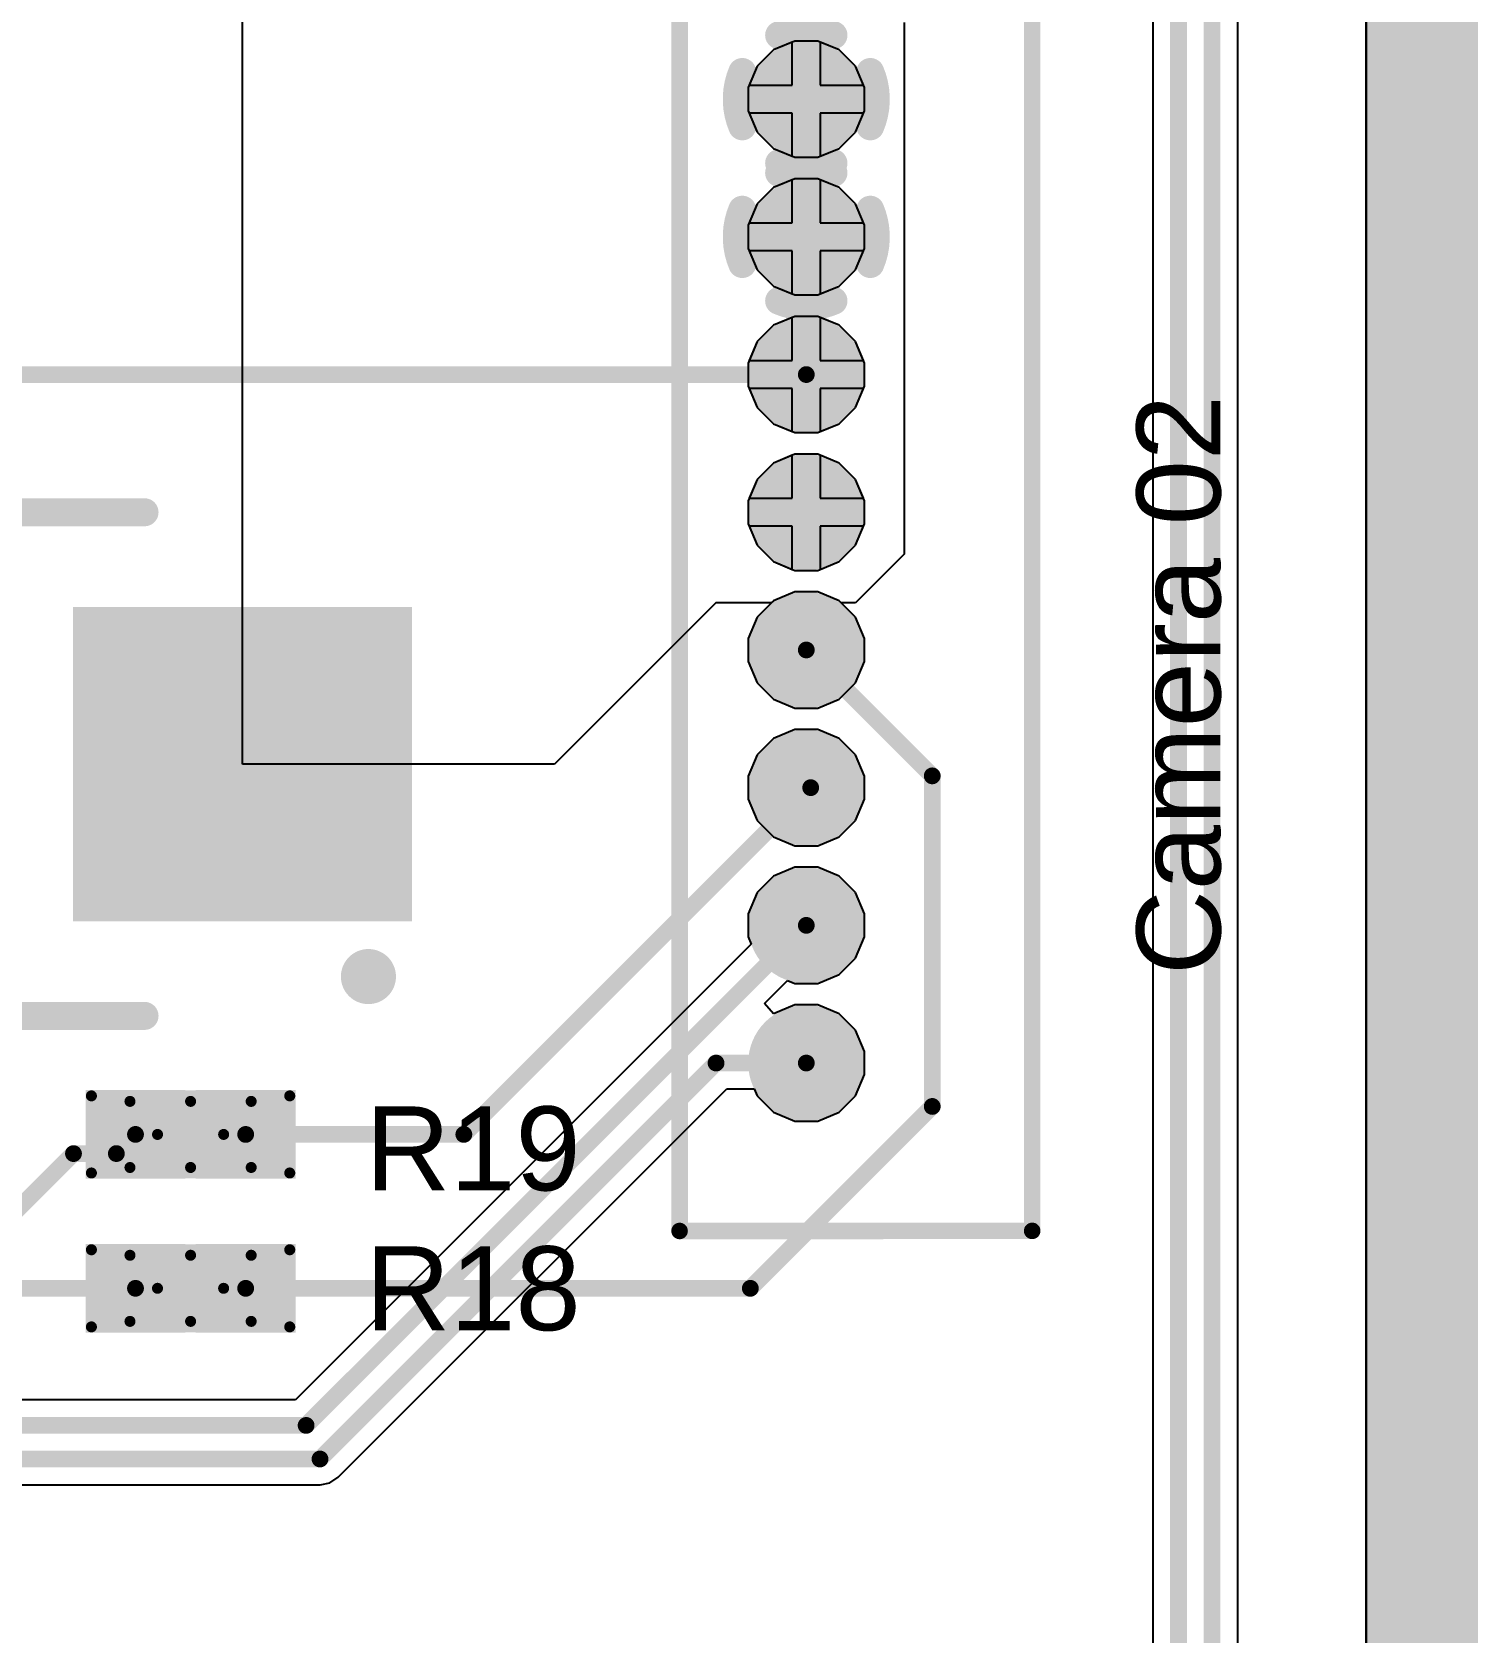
# Model space of a CAD drawing. Header units: millimetres. Extents: x -0.02 to 3.95, y -0.02 to 3.95.
# Drawn here: x 3.438 to 3.955, y 1.897 to 2.469 of the extents above; entities that cross this region are included whole.
import ezdxf

# ---------------------------------------------------------------- set-up
doc = ezdxf.new("R2010")
doc.units = ezdxf.units.MM
doc.header["$MEASUREMENT"] = 0
for name, color, linetype in [('BottomLayer', 5, 'Continuous'), ('BottomSolder', 6, 'Continuous'), ('InternalPlane1', 76, 'Continuous'), ('InternalPlane2', 16, 'Continuous'), ('Mechanical13', 56, 'Continuous'), ('Mechanical15', 56, 'Continuous'), ('MultiLayer', 9, 'Continuous'), ('PadHoleLayer', 156, 'Continuous'), ('TopLayer', 1, 'Continuous'), ('TopOverlay', 2, 'Continuous'), ('TopPaste', 8, 'Continuous'), ('TopSolder', 216, 'Continuous')]:
    doc.layers.add(name, color=color, linetype=linetype)
doc.styles.add('Arial', font='', dxfattribs={"height": 0.2})
doc.styles.get('Arial').set_extended_font_data('Arial')

# ---------------------------------------------------------------- blocks, each defined once
blk = doc.blocks.new('0530470810_33')
at = {"layer": 'BottomLayer'}
h = blk.add_hatch(color=5, dxfattribs=at)
edge = h.paths.add_edge_path()
edge.add_arc((0, 0), 0.0147638, 0, 360)
h = blk.add_hatch(color=5, dxfattribs=at)
edge = h.paths.add_edge_path()
edge.add_arc((0.0492126, 0), 0.0147638, 0, 360)
h = blk.add_hatch(color=5, dxfattribs=at)
edge = h.paths.add_edge_path()
edge.add_arc((0.0984252, 0), 0.0147638, 0, 360)
h = blk.add_hatch(color=5, dxfattribs=at)
edge = h.paths.add_edge_path()
edge.add_arc((0.1476378, 0), 0.0147638, 0, 360)
h = blk.add_hatch(color=5, dxfattribs=at)
edge = h.paths.add_edge_path()
edge.add_arc((0.1968504, 0), 0.0147638, 0, 360)
h = blk.add_hatch(color=5, dxfattribs=at)
edge = h.paths.add_edge_path()
edge.add_arc((0.246063, 0), 0.0147638, 0, 360)
h = blk.add_hatch(color=5, dxfattribs=at)
edge = h.paths.add_edge_path()
edge.add_arc((0.2952756, 0), 0.0147638, 0, 360)
h = blk.add_hatch(color=5, dxfattribs=at)
edge = h.paths.add_edge_path()
edge.add_arc((0.3444882, 0), 0.0147638, 0, 360)
at = {"layer": 'BottomSolder'}
h = blk.add_hatch(color=6, dxfattribs=at)
edge = h.paths.add_edge_path()
edge.add_arc((0, 0), 0.0207638, 0, 360)
h = blk.add_hatch(color=6, dxfattribs=at)
edge = h.paths.add_edge_path()
edge.add_arc((0.0492126, 0), 0.0207638, 0, 360)
h = blk.add_hatch(color=6, dxfattribs=at)
edge = h.paths.add_edge_path()
edge.add_arc((0.0984252, 0), 0.0207638, 0, 360)
h = blk.add_hatch(color=6, dxfattribs=at)
edge = h.paths.add_edge_path()
edge.add_arc((0.1476378, 0), 0.0207638, 0, 360)
h = blk.add_hatch(color=6, dxfattribs=at)
edge = h.paths.add_edge_path()
edge.add_arc((0.1968504, 0), 0.0207638, 0, 360)
h = blk.add_hatch(color=6, dxfattribs=at)
edge = h.paths.add_edge_path()
edge.add_arc((0.246063, 0), 0.0207638, 0, 360)
h = blk.add_hatch(color=6, dxfattribs=at)
edge = h.paths.add_edge_path()
edge.add_arc((0.2952756, 0), 0.0207638, 0, 360)
h = blk.add_hatch(color=6, dxfattribs=at)
edge = h.paths.add_edge_path()
edge.add_arc((0.3444882, 0), 0.0207638, 0, 360)
at = {"layer": 'InternalPlane1'}
h = blk.add_hatch(color=76, dxfattribs=at)
edge = h.paths.add_edge_path()
edge.add_arc((0, 0), 0.0158425, 0, 360)
h = blk.add_hatch(color=76, dxfattribs=at)
edge = h.paths.add_edge_path()
edge.add_arc((0.0492126, 0), 0.0158425, 0, 360)
h = blk.add_hatch(color=76, dxfattribs=at)
edge = h.paths.add_edge_path()
edge.add_arc((0.0984252, 0), 0.0158425, 0, 360)
h = blk.add_hatch(color=76, dxfattribs=at)
edge = h.paths.add_edge_path()
edge.add_arc((0.1476378, 0), 0.0158425, 0, 360)
h = blk.add_hatch(color=76, dxfattribs=at)
edge = h.paths.add_edge_path()
edge.add_arc((0.1968504, 0), 0.0158425, 0, 360)
h = blk.add_hatch(color=76, dxfattribs=at)
edge = h.paths.add_edge_path()
edge.add_arc((0.246063, 0), 0.0158425, 0, 360)
at = {"layer": 'InternalPlane2'}
h = blk.add_hatch(color=16, dxfattribs=at)
edge = h.paths.add_edge_path()
edge.add_arc((0, 0), 0.0158425, 0, 360)
h = blk.add_hatch(color=16, dxfattribs=at)
edge = h.paths.add_edge_path()
edge.add_arc((0.0492126, 0), 0.0158425, 0, 360)
h = blk.add_hatch(color=16, dxfattribs=at)
edge = h.paths.add_edge_path()
edge.add_arc((0.0984252, 0), 0.0158425, 0, 360)
h = blk.add_hatch(color=16, dxfattribs=at)
edge = h.paths.add_edge_path()
edge.add_arc((0.1476378, 0), 0.0158425, 0, 360)
h = blk.add_hatch(color=16, dxfattribs=at)
edge = h.paths.add_edge_path()
edge.add_arc((0.1968504, 0), 0.0158425, 0, 360)
h = blk.add_hatch(color=16, dxfattribs=at)
edge = h.paths.add_edge_path()
edge.add_arc((0.246063, 0), 0.0158425, 0, 360)
h = blk.add_hatch(color=16, dxfattribs=at)
edge = h.paths.add_edge_path()
edge.add_arc((0.2952756, 0), 0.0158425, 0, 360)
h = blk.add_hatch(color=16, dxfattribs=at)
edge = h.paths.add_edge_path()
edge.add_arc((0.3444882, 0), 0.0158425, 0, 360)
at = {"layer": 'MultiLayer'}
h = blk.add_hatch(color=9, dxfattribs=at)
edge = h.paths.add_edge_path()
edge.add_arc((0, 0), 0.0147638, 0, 360)
h = blk.add_hatch(color=9, dxfattribs=at)
edge = h.paths.add_edge_path()
edge.add_arc((0.0492126, 0), 0.0147638, 0, 360)
h = blk.add_hatch(color=9, dxfattribs=at)
edge = h.paths.add_edge_path()
edge.add_arc((0.0984252, 0), 0.0147638, 0, 360)
h = blk.add_hatch(color=9, dxfattribs=at)
edge = h.paths.add_edge_path()
edge.add_arc((0.1476378, 0), 0.0147638, 0, 360)
h = blk.add_hatch(color=9, dxfattribs=at)
edge = h.paths.add_edge_path()
edge.add_arc((0.1968504, 0), 0.0147638, 0, 360)
h = blk.add_hatch(color=9, dxfattribs=at)
edge = h.paths.add_edge_path()
edge.add_arc((0.246063, 0), 0.0147638, 0, 360)
h = blk.add_hatch(color=9, dxfattribs=at)
edge = h.paths.add_edge_path()
edge.add_arc((0.2952756, 0), 0.0147638, 0, 360)
h = blk.add_hatch(color=9, dxfattribs=at)
edge = h.paths.add_edge_path()
edge.add_arc((0.3444882, 0), 0.0147638, 0, 360)
at = {"layer": 'PadHoleLayer'}
h = blk.add_hatch(color=156, dxfattribs=at)
edge = h.paths.add_edge_path()
edge.add_arc((0, 0), 0.0098425, 0, 360)
h = blk.add_hatch(color=156, dxfattribs=at)
edge = h.paths.add_edge_path()
edge.add_arc((0.0492126, 0), 0.0098425, 0, 360)
h = blk.add_hatch(color=156, dxfattribs=at)
edge = h.paths.add_edge_path()
edge.add_arc((0.0984252, 0), 0.0098425, 0, 360)
h = blk.add_hatch(color=156, dxfattribs=at)
edge = h.paths.add_edge_path()
edge.add_arc((0.1476378, 0), 0.0098425, 0, 360)
h = blk.add_hatch(color=156, dxfattribs=at)
edge = h.paths.add_edge_path()
edge.add_arc((0.1968504, 0), 0.0098425, 0, 360)
h = blk.add_hatch(color=156, dxfattribs=at)
edge = h.paths.add_edge_path()
edge.add_arc((0.246063, 0), 0.0098425, 0, 360)
h = blk.add_hatch(color=156, dxfattribs=at)
edge = h.paths.add_edge_path()
edge.add_arc((0.2952756, 0), 0.0098425, 0, 360)
h = blk.add_hatch(color=156, dxfattribs=at)
edge = h.paths.add_edge_path()
edge.add_arc((0.3444882, 0), 0.0098425, 0, 360)
at = {"layer": 'TopLayer'}
h = blk.add_hatch(color=1, dxfattribs=at)
edge = h.paths.add_edge_path()
edge.add_arc((0, 0), 0.0147638, 0, 360)
h = blk.add_hatch(color=1, dxfattribs=at)
edge = h.paths.add_edge_path()
edge.add_arc((0.0492126, 0), 0.0147638, 0, 360)
h = blk.add_hatch(color=1, dxfattribs=at)
edge = h.paths.add_edge_path()
edge.add_arc((0.0984252, 0), 0.0147638, 0, 360)
h = blk.add_hatch(color=1, dxfattribs=at)
edge = h.paths.add_edge_path()
edge.add_arc((0.1476378, 0), 0.0147638, 0, 360)
h = blk.add_hatch(color=1, dxfattribs=at)
edge = h.paths.add_edge_path()
edge.add_arc((0.1968504, 0), 0.0147638, 0, 360)
h = blk.add_hatch(color=1, dxfattribs=at)
edge = h.paths.add_edge_path()
edge.add_arc((0.246063, 0), 0.0147638, 0, 360)
h = blk.add_hatch(color=1, dxfattribs=at)
edge = h.paths.add_edge_path()
edge.add_arc((0.2952756, 0), 0.0147638, 0, 360)
h = blk.add_hatch(color=1, dxfattribs=at)
edge = h.paths.add_edge_path()
edge.add_arc((0.3444882, 0), 0.0147638, 0, 360)
at = {"layer": 'TopSolder'}
h = blk.add_hatch(color=216, dxfattribs=at)
edge = h.paths.add_edge_path()
edge.add_arc((0, 0), 0.0207638, 0, 360)
h = blk.add_hatch(color=216, dxfattribs=at)
edge = h.paths.add_edge_path()
edge.add_arc((0.0492126, 0), 0.0207638, 0, 360)
h = blk.add_hatch(color=216, dxfattribs=at)
edge = h.paths.add_edge_path()
edge.add_arc((0.0984252, 0), 0.0207638, 0, 360)
h = blk.add_hatch(color=216, dxfattribs=at)
edge = h.paths.add_edge_path()
edge.add_arc((0.1476378, 0), 0.0207638, 0, 360)
h = blk.add_hatch(color=216, dxfattribs=at)
edge = h.paths.add_edge_path()
edge.add_arc((0.1968504, 0), 0.0207638, 0, 360)
h = blk.add_hatch(color=216, dxfattribs=at)
edge = h.paths.add_edge_path()
edge.add_arc((0.246063, 0), 0.0207638, 0, 360)
h = blk.add_hatch(color=216, dxfattribs=at)
edge = h.paths.add_edge_path()
edge.add_arc((0.2952756, 0), 0.0207638, 0, 360)
h = blk.add_hatch(color=216, dxfattribs=at)
edge = h.paths.add_edge_path()
edge.add_arc((0.3444882, 0), 0.0207638, 0, 360)
at = {"layer": 'InternalPlane1', "const_width": 0.01}
for points in [[(0.2855689, 0.0228676, -0.2034522994236994), (0.3049823, 0.0228676)], [(0.3347815, 0.0228676, -0.2034522994236994), (0.3541949, 0.0228676)], [(0.272408, -0.0097067, -0.2034522994236993), (0.272408, 0.0097067)], [(0.3181432, 0.0097067, -0.2034522994236993), (0.3181432, -0.0097067)], [(0.3216206, -0.0097067, -0.2034522994236993), (0.3216206, 0.0097067)], [(0.3673558, 0.0097067, -0.2034522994236993), (0.3673558, -0.0097067)], [(0.3049823, -0.0228676, -0.2034522994236993), (0.2855689, -0.0228676)], [(0.3541949, -0.0228676, -0.2034522994236993), (0.3347815, -0.0228676)]]:
    blk.add_lwpolyline(points, format="xyb", dxfattribs=at)
at = {"layer": 'InternalPlane1', "const_width": 0.005}
for points in [[(0.2830689, 0.0228676, 1), (0.2880689, 0.0228676, 1)], [(0.3024823, 0.0228676, 1), (0.3074823, 0.0228676, 1)], [(0.3322815, 0.0228676, 1), (0.3372815, 0.0228676, 1)], [(0.3516949, 0.0228676, 1), (0.3566949, 0.0228676, 1)], [(0.269908, 0.0097067, 1), (0.274908, 0.0097067, 1)], [(0.3156432, 0.0097067, 1), (0.3206432, 0.0097067, 1)], [(0.3191206, 0.0097067, 1), (0.3241206, 0.0097067, 1)], [(0.3648558, 0.0097067, 1), (0.3698558, 0.0097067, 1)], [(0.269908, -0.0097067, 1), (0.274908, -0.0097067, 1)], [(0.3156432, -0.0097067, 1), (0.3206432, -0.0097067, 1)], [(0.3191206, -0.0097067, 1), (0.3241206, -0.0097067, 1)], [(0.3648558, -0.0097067, 1), (0.3698558, -0.0097067, 1)], [(0.2830689, -0.0228676, 1), (0.2880689, -0.0228676, 1)], [(0.3024823, -0.0228676, 1), (0.3074823, -0.0228676, 1)], [(0.3322815, -0.0228676, 1), (0.3372815, -0.0228676, 1)], [(0.3516949, -0.0228676, 1), (0.3566949, -0.0228676, 1)]]:
    blk.add_lwpolyline(points, format="xyb", close=True, dxfattribs=at)
at = {"layer": 'TopOverlay', "const_width": 0.0059055}
for points in [[(-0.0600142, 0.0452733), (-0.0599746, -0.0807104)], [(-0.0600142, 0.0452733), (0.403503, 0.0452733)], [(0.403503, 0.0452733), (0.4035426, -0.0807104)], [(-0.0599746, -0.0807104), (0.4035426, -0.0807104)]]:
    blk.add_lwpolyline(points, dxfattribs=at)
at = {"layer": 'TopOverlay', "const_width": 0.0029527}
for points in [[(-0.0614906, 0.0452733, 1), (-0.0585378, 0.0452733, 1)], [(-0.0614906, 0.0452733, 1), (-0.0585378, 0.0452733, 1)], [(0.4020266, 0.0452733, 1), (0.4049794, 0.0452733, 1)], [(0.4020266, 0.0452733, 1), (0.4049794, 0.0452733, 1)], [(-0.061451, -0.0807104, 1), (-0.0584982, -0.0807104, 1)], [(-0.061451, -0.0807104, 1), (-0.0584982, -0.0807104, 1)], [(0.4020662, -0.0807104, 1), (0.405019, -0.0807104, 1)], [(0.4020662, -0.0807104, 1), (0.405019, -0.0807104, 1)]]:
    blk.add_lwpolyline(points, format="xyb", close=True, dxfattribs=at)
blk = doc.blocks.new('2917__7343_M_______34')
at = {"layer": 'TopLayer'}
for points in [[(-0.05452755, 0.05019685), (0.05452755, 0.05019685), (0.05452755, -0.05019685), (-0.05452755, -0.05019685)], [(0.19901575, 0.05019685), (0.30807085, 0.05019685), (0.30807085, -0.05019685), (0.19901575, -0.05019685)]]:
    blk.add_hatch(color=1, dxfattribs=at).paths.add_polyline_path(points)
at = {"layer": 'TopPaste'}
for points in [[(-0.05452755, 0.05019685), (0.05452755, 0.05019685), (0.05452755, -0.05019685), (-0.05452755, -0.05019685)], [(0.19901575, 0.05019685), (0.30807085, 0.05019685), (0.30807085, -0.05019685), (0.19901575, -0.05019685)]]:
    blk.add_hatch(color=8, dxfattribs=at).paths.add_polyline_path(points)
at = {"layer": 'TopSolder'}
for points in [[(-0.06052755, 0.05619685), (0.06052755, 0.05619685), (0.06052755, -0.05619685), (-0.06052755, -0.05619685)], [(0.19301575, 0.05619685), (0.31407085, 0.05619685), (0.31407085, -0.05619685), (0.19301575, -0.05619685)]]:
    blk.add_hatch(color=216, dxfattribs=at).paths.add_polyline_path(points)
at = {"layer": 'TopOverlay', "const_width": 0.01}
for points in [[(0.215, 0.09), (0.035, 0.09)], [(0.215, -0.09), (0.035, -0.09)]]:
    blk.add_lwpolyline(points, dxfattribs=at)
at = {"layer": 'TopOverlay'}
for points, const_width in [([(0.0325, 0.09, 1), (0.0375, 0.09, 1)], 0.005), ([(0.2125, 0.09, 1), (0.2175, 0.09, 1)], 0.005), ([(-0.0400787, 0.0759449, 1), (-0.0499213, 0.0759449, 1)], 0.0098425), ([(-0.0523819, 0.0759449, 1), (-0.0474607, 0.0759449, 1)], 0.0049212), ([(-0.0425393, 0.0759449, 1), (-0.0376181, 0.0759449, 1)], 0.0049212), ([(0.0325, -0.09, 1), (0.0375, -0.09, 1)], 0.005), ([(0.2125, -0.09, 1), (0.2175, -0.09, 1)], 0.005)]:
    blk.add_lwpolyline(points, format="xyb", close=True, dxfattribs=dict(at, const_width=const_width))
blk = doc.blocks.new('0402_38')
at = {"layer": 'TopLayer'}
for points in [[(-0.031496, -0.0098424), (-0.031496, 0.0098426), (-0.007874, 0.0098426), (-0.007874, -0.0098424)], [(0.0078741, -0.0098424), (0.0078741, 0.0098426), (0.0314961, 0.0098426), (0.0314961, -0.0098424)]]:
    blk.add_hatch(color=1, dxfattribs=at).paths.add_polyline_path(points)
at = {"layer": 'TopPaste'}
for points in [[(-0.031496, -0.0098424), (-0.031496, 0.0098426), (-0.007874, 0.0098426), (-0.007874, -0.0098424)], [(0.0078741, -0.0098424), (0.0078741, 0.0098426), (0.0314961, 0.0098426), (0.0314961, -0.0098424)]]:
    blk.add_hatch(color=8, dxfattribs=at).paths.add_polyline_path(points)
at = {"layer": 'TopSolder'}
for points in [[(-0.037496, -0.0158424), (-0.037496, 0.0158426), (-0.001874, 0.0158426), (-0.001874, -0.0158424)], [(0.0018741, -0.0158424), (0.0018741, 0.0158426), (0.0374961, 0.0158426), (0.0374961, -0.0158424)]]:
    blk.add_hatch(color=216, dxfattribs=at).paths.add_polyline_path(points)
at = {"layer": 'Mechanical13', "const_width": 0.003937}
for points in [[(-0.0216535, 0.0118111), (0.0216536, 0.0118111)], [(-0.0216535, -0.0118109), (-0.0216535, 0.0118111)], [(0.0216536, -0.0118109), (0.0216536, 0.0118111)], [(-0.0216535, -0.0118109), (0.0216536, -0.0118109)]]:
    blk.add_lwpolyline(points, dxfattribs=at)
at = {"layer": 'Mechanical13', "const_width": 0.0019685}
for points in [[(-0.0226377, 0.0118111, 1), (-0.0206693, 0.0118111, 1)], [(-0.0226377, 0.0118111, 1), (-0.0206693, 0.0118111, 1)], [(0.0206694, 0.0118111, 1), (0.0226378, 0.0118111, 1)], [(0.0206694, 0.0118111, 1), (0.0226378, 0.0118111, 1)], [(-0.0226377, -0.0118109, 1), (-0.0206693, -0.0118109, 1)], [(-0.0226377, -0.0118109, 1), (-0.0206693, -0.0118109, 1)], [(0.0206694, -0.0118109, 1), (0.0226378, -0.0118109, 1)], [(0.0206694, -0.0118109, 1), (0.0226378, -0.0118109, 1)]]:
    blk.add_lwpolyline(points, format="xyb", close=True, dxfattribs=at)
at = {"layer": 'Mechanical15', "const_width": 0.003937}
for points in [[(-0.035433, 0.0137796), (0.0354331, 0.0137796)], [(-0.035433, -0.0137794), (-0.035433, 0.0137796)], [(0, -0.0118109), (0, 0.0118111)], [(0.0354331, -0.0137794), (0.0354331, 0.0137796)], [(-0.011811, 1e-07), (0.0118111, 1e-07)], [(-0.035433, -0.0137794), (0.0354331, -0.0137794)]]:
    blk.add_lwpolyline(points, dxfattribs=at)
at = {"layer": 'Mechanical15', "const_width": 0.0019685}
for points in [[(-0.0364172, 0.0137796, 1), (-0.0344488, 0.0137796, 1)], [(-0.0364172, 0.0137796, 1), (-0.0344488, 0.0137796, 1)], [(-0.0009842, 0.0118111, 1), (0.0009842, 0.0118111, 1)], [(0.0344489, 0.0137796, 1), (0.0364173, 0.0137796, 1)], [(0.0344489, 0.0137796, 1), (0.0364173, 0.0137796, 1)], [(-0.0127952, 1e-07, 1), (-0.0108268, 1e-07, 1)], [(0.0108269, 1e-07, 1), (0.0127953, 1e-07, 1)], [(-0.0009842, -0.0118109, 1), (0.0009842, -0.0118109, 1)], [(-0.0364172, -0.0137794, 1), (-0.0344488, -0.0137794, 1)], [(-0.0364172, -0.0137794, 1), (-0.0344488, -0.0137794, 1)], [(0.0344489, -0.0137794, 1), (0.0364173, -0.0137794, 1)], [(0.0344489, -0.0137794, 1), (0.0364173, -0.0137794, 1)]]:
    blk.add_lwpolyline(points, format="xyb", close=True, dxfattribs=at)
blk = doc.blocks.new('0402_39')
at = {"layer": 'TopLayer'}
for points in [[(-0.031496, -0.0098424), (-0.031496, 0.0098426), (-0.007874, 0.0098426), (-0.007874, -0.0098424)], [(0.0078741, -0.0098424), (0.0078741, 0.0098426), (0.0314961, 0.0098426), (0.0314961, -0.0098424)]]:
    blk.add_hatch(color=1, dxfattribs=at).paths.add_polyline_path(points)
at = {"layer": 'TopPaste'}
for points in [[(-0.031496, -0.0098424), (-0.031496, 0.0098426), (-0.007874, 0.0098426), (-0.007874, -0.0098424)], [(0.0078741, -0.0098424), (0.0078741, 0.0098426), (0.0314961, 0.0098426), (0.0314961, -0.0098424)]]:
    blk.add_hatch(color=8, dxfattribs=at).paths.add_polyline_path(points)
at = {"layer": 'TopSolder'}
for points in [[(-0.037496, -0.0158424), (-0.037496, 0.0158426), (-0.001874, 0.0158426), (-0.001874, -0.0158424)], [(0.0018741, -0.0158424), (0.0018741, 0.0158426), (0.0374961, 0.0158426), (0.0374961, -0.0158424)]]:
    blk.add_hatch(color=216, dxfattribs=at).paths.add_polyline_path(points)
at = {"layer": 'Mechanical13', "const_width": 0.003937}
for points in [[(-0.0216535, 0.0118111), (0.0216536, 0.0118111)], [(-0.0216535, -0.0118109), (-0.0216535, 0.0118111)], [(0.0216536, -0.0118109), (0.0216536, 0.0118111)], [(-0.0216535, -0.0118109), (0.0216536, -0.0118109)]]:
    blk.add_lwpolyline(points, dxfattribs=at)
at = {"layer": 'Mechanical13', "const_width": 0.0019685}
for points in [[(-0.0226377, 0.0118111, 1), (-0.0206693, 0.0118111, 1)], [(-0.0226377, 0.0118111, 1), (-0.0206693, 0.0118111, 1)], [(0.0206694, 0.0118111, 1), (0.0226378, 0.0118111, 1)], [(0.0206694, 0.0118111, 1), (0.0226378, 0.0118111, 1)], [(-0.0226377, -0.0118109, 1), (-0.0206693, -0.0118109, 1)], [(-0.0226377, -0.0118109, 1), (-0.0206693, -0.0118109, 1)], [(0.0206694, -0.0118109, 1), (0.0226378, -0.0118109, 1)], [(0.0206694, -0.0118109, 1), (0.0226378, -0.0118109, 1)]]:
    blk.add_lwpolyline(points, format="xyb", close=True, dxfattribs=at)
at = {"layer": 'Mechanical15', "const_width": 0.003937}
for points in [[(-0.035433, 0.0137796), (0.0354331, 0.0137796)], [(-0.035433, -0.0137794), (-0.035433, 0.0137796)], [(0, -0.0118109), (0, 0.0118111)], [(0.0354331, -0.0137794), (0.0354331, 0.0137796)], [(-0.011811, 1e-07), (0.0118111, 1e-07)], [(-0.035433, -0.0137794), (0.0354331, -0.0137794)]]:
    blk.add_lwpolyline(points, dxfattribs=at)
at = {"layer": 'Mechanical15', "const_width": 0.0019685}
for points in [[(-0.0364172, 0.0137796, 1), (-0.0344488, 0.0137796, 1)], [(-0.0364172, 0.0137796, 1), (-0.0344488, 0.0137796, 1)], [(-0.0009842, 0.0118111, 1), (0.0009842, 0.0118111, 1)], [(0.0344489, 0.0137796, 1), (0.0364173, 0.0137796, 1)], [(0.0344489, 0.0137796, 1), (0.0364173, 0.0137796, 1)], [(-0.0127952, 1e-07, 1), (-0.0108268, 1e-07, 1)], [(0.0108269, 1e-07, 1), (0.0127953, 1e-07, 1)], [(-0.0009842, -0.0118109, 1), (0.0009842, -0.0118109, 1)], [(-0.0364172, -0.0137794, 1), (-0.0344488, -0.0137794, 1)], [(-0.0364172, -0.0137794, 1), (-0.0344488, -0.0137794, 1)], [(0.0344489, -0.0137794, 1), (0.0364173, -0.0137794, 1)], [(0.0344489, -0.0137794, 1), (0.0364173, -0.0137794, 1)]]:
    blk.add_lwpolyline(points, format="xyb", close=True, dxfattribs=at)

msp = doc.modelspace()

# ---------------------------------------------------------------- linework, layer by layer
at = {"layer": 'BottomLayer'}
for p, q in [((3.9149999, 3.6399999), (3.915, 0.3)), ((3.8691765, 1.320512), (3.8691765, 3.4799992)), ((3.8388237, 3.4677137), (3.8388237, 1.3615253)), ((3.7032382, 2.4626027), (3.6973973, 2.4567618)), ((3.71, 2.4654035), (3.7032382, 2.4626027)), ((3.71, 2.45), (3.71, 2.4654035)), ((3.7267618, 2.4626027), (3.72, 2.4654035)), ((3.72, 2.4654035), (3.72, 2.45)), ((3.7326027, 2.4567618), (3.7267618, 2.4626027)), ((3.6973973, 2.4567618), (3.6945965, 2.45)), ((3.7354035, 2.45), (3.7326027, 2.4567618)), ((3.6945965, 2.45), (3.71, 2.45)), ((3.72, 2.45), (3.7354035, 2.45)), ((3.71, 2.44), (3.6945965, 2.44)), ((3.6945965, 2.44), (3.6973973, 2.4332382)), ((3.71, 2.4245965), (3.71, 2.44)), ((3.7354035, 2.44), (3.72, 2.44)), ((3.72, 2.44), (3.72, 2.4245965)), ((3.7326027, 2.4332382), (3.7354035, 2.44)), ((3.6973973, 2.4332382), (3.7032382, 2.4273973)), ((3.7267618, 2.4273973), (3.7326027, 2.4332382)), ((3.7032382, 2.4273973), (3.71, 2.4245965)), ((3.72, 2.4245965), (3.7267618, 2.4273973)), ((3.71, 2.4161909), (3.7032382, 2.4133901)), ((3.71, 2.4007874), (3.71, 2.4161909)), ((3.7267618, 2.4133901), (3.72, 2.4161909)), ((3.72, 2.4161909), (3.72, 2.4007874)), ((3.7032382, 2.4133901), (3.6973973, 2.4075492)), ((3.7326027, 2.4075492), (3.7267618, 2.4133901)), ((3.6973973, 2.4075492), (3.6945965, 2.4007874)), ((3.7354035, 2.4007874), (3.7326027, 2.4075492)), ((3.6945965, 2.4007874), (3.71, 2.4007874)), ((3.72, 2.4007874), (3.7354035, 2.4007874)), ((3.71, 2.3907874), (3.6945965, 2.3907874)), ((3.6945965, 2.3907874), (3.6973973, 2.3840256)), ((3.71, 2.3753839), (3.71, 2.3907874)), ((3.7354035, 2.3907874), (3.72, 2.3907874)), ((3.72, 2.3907874), (3.72, 2.3753839)), ((3.7326027, 2.3840256), (3.7354035, 2.3907874)), ((3.6973973, 2.3840256), (3.7032382, 2.3781847)), ((3.7267618, 2.3781847), (3.7326027, 2.3840256)), ((3.7032382, 2.3781847), (3.71, 2.3753839)), ((3.72, 2.3753839), (3.7267618, 2.3781847)), ((3.7032382, 2.3641775), (3.6973973, 2.3583366)), ((3.7108698, 2.3673386), (3.7032382, 2.3641775)), ((3.7191302, 2.3673386), (3.7108698, 2.3673386)), ((3.7267618, 2.3641775), (3.7191302, 2.3673386)), ((3.7326027, 2.3583366), (3.7267618, 2.3641775)), ((3.6973973, 2.3583366), (3.6942362, 2.350705)), ((3.7357638, 2.350705), (3.7326027, 2.3583366)), ((3.6942362, 2.350705), (3.6942362, 2.3424446)), ((3.7357638, 2.3424446), (3.7357638, 2.350705)), ((3.6942362, 2.3424446), (3.6973973, 2.334813)), ((3.7326027, 2.334813), (3.7357638, 2.3424446)), ((3.6973973, 2.334813), (3.7032382, 2.3289721)), ((3.7267618, 2.3289721), (3.7326027, 2.334813)), ((3.7032382, 2.3289721), (3.7108698, 2.325811)), ((3.7191302, 2.325811), (3.7267618, 2.3289721)), ((3.7108698, 2.325811), (3.7191302, 2.325811)), ((3.7108698, 2.318126), (3.7032382, 2.3149649)), ((3.7191302, 2.318126), (3.7108698, 2.318126)), ((3.7267618, 2.3149649), (3.7191302, 2.318126)), ((3.7032382, 2.3149649), (3.6973973, 2.309124)), ((3.7326027, 2.309124), (3.7267618, 2.3149649)), ((3.6973973, 2.309124), (3.6942362, 2.3014924)), ((3.7357638, 2.3014924), (3.7326027, 2.309124)), ((3.6942362, 2.3014924), (3.6942362, 2.293232)), ((3.7357638, 2.293232), (3.7357638, 2.3014924)), ((3.6942362, 2.293232), (3.6973973, 2.2856004)), ((3.7326027, 2.2856004), (3.7357638, 2.293232)), ((3.6973973, 2.2856004), (3.7032382, 2.2797595)), ((3.7267618, 2.2797595), (3.7326027, 2.2856004)), ((3.7032382, 2.2797595), (3.7108698, 2.2765984)), ((3.7191302, 2.2765984), (3.7267618, 2.2797595)), ((3.7108698, 2.2765984), (3.7191302, 2.2765984)), ((3.7108698, 2.2689134), (3.7032382, 2.2657523)), ((3.7191302, 2.2689134), (3.7108698, 2.2689134)), ((3.7267618, 2.2657523), (3.7191302, 2.2689134)), ((3.7032382, 2.2657523), (3.6973973, 2.2599114)), ((3.7326027, 2.2599114), (3.7267618, 2.2657523)), ((3.6973973, 2.2599114), (3.6942362, 2.2522798)), ((3.7357638, 2.2522798), (3.7326027, 2.2599114)), ((3.6942362, 2.2522798), (3.6942362, 2.2440194)), ((3.7357638, 2.2440194), (3.7357638, 2.2522798)), ((3.6942362, 2.2440194), (3.6973973, 2.2363878)), ((3.7326027, 2.2363878), (3.7357638, 2.2440194)), ((3.6973973, 2.2363878), (3.7032382, 2.2305469)), ((3.7267618, 2.2305469), (3.7326027, 2.2363878)), ((3.7032382, 2.2305469), (3.7108698, 2.2273858)), ((3.7108698, 2.2273858), (3.7191302, 2.2273858)), ((3.7191302, 2.2273858), (3.7267618, 2.2305469)), ((3.7032382, 2.2165397), (3.6973973, 2.2106988)), ((3.7108698, 2.2197008), (3.7032382, 2.2165397)), ((3.7191302, 2.2197008), (3.7108698, 2.2197008)), ((3.7267618, 2.2165397), (3.7191302, 2.2197008)), ((3.7326027, 2.2106988), (3.7267618, 2.2165397)), ((3.6973973, 2.2106988), (3.6942362, 2.2030672)), ((3.7357638, 2.2030672), (3.7326027, 2.2106988)), ((3.6942362, 2.2030672), (3.6942362, 2.1948068)), ((3.7357638, 2.1948068), (3.7357638, 2.2030672)), ((3.6942362, 2.1948068), (3.6973973, 2.1871752)), ((3.7326027, 2.1871752), (3.7357638, 2.1948068)), ((3.6973973, 2.1871752), (3.7032382, 2.1813343)), ((3.7267618, 2.1813343), (3.7326027, 2.1871752)), ((3.7032382, 2.1813343), (3.7108698, 2.1781732)), ((3.7191302, 2.1781732), (3.7267618, 2.1813343)), ((3.7108698, 2.1781732), (3.7191302, 2.1781732)), ((3.7108698, 2.1704882), (3.7032382, 2.1673271)), ((3.7191302, 2.1704882), (3.7108698, 2.1704882)), ((3.7267618, 2.1673271), (3.7191302, 2.1704882)), ((3.7032382, 2.1673271), (3.6973973, 2.1614862)), ((3.7326027, 2.1614862), (3.7267618, 2.1673271)), ((3.6973973, 2.1614862), (3.6942362, 2.1538546)), ((3.7357638, 2.1538546), (3.7326027, 2.1614862)), ((3.6942362, 2.1538546), (3.6942362, 2.1455942)), ((3.7357638, 2.1455942), (3.7357638, 2.1538546)), ((3.6953071, 2.1430087), (3.5324747, 1.9801763)), ((3.6942362, 2.1455942), (3.6953071, 2.1430087)), ((3.7326027, 2.1379626), (3.7357638, 2.1455942)), ((3.7267618, 2.1321217), (3.7326027, 2.1379626)), ((3.7000444, 2.1217916), (3.7082843, 2.1300315)), ((3.7082843, 2.1300315), (3.7108698, 2.1289606)), ((3.7108698, 2.1289606), (3.7191302, 2.1289606)), ((3.7191302, 2.1289606), (3.7267618, 2.1321217)), ((3.7032383, 2.1181145), (3.7000444, 2.1217916)), ((3.7108698, 2.1212756), (3.7032383, 2.1181145)), ((3.7191302, 2.1212756), (3.7108698, 2.1212756)), ((3.7267618, 2.1181145), (3.7191302, 2.1212756)), ((3.7326027, 2.1122736), (3.7267618, 2.1181145)), ((3.7357638, 2.104642), (3.7326027, 2.1122736)), ((3.7357638, 2.0963816), (3.7357638, 2.104642)), ((3.7326027, 2.08875), (3.7357638, 2.0963816)), ((3.5477347, 1.9525114), (3.6865588, 2.0913355)), ((3.6865588, 2.0913355), (3.6963264, 2.0913355)), ((3.6963264, 2.0913355), (3.6973973, 2.08875)), ((3.6973973, 2.08875), (3.7032382, 2.0829091)), ((3.7267618, 2.0829091), (3.7326027, 2.08875)), ((3.7032382, 2.0829091), (3.7108698, 2.079748)), ((3.7191302, 2.079748), (3.7267618, 2.0829091)), ((3.7108698, 2.079748), (3.7191302, 2.079748)), ((3.5324747, 1.9801763), (1.607801, 1.9801763)), ((3.5447577, 1.9505222), (3.5477347, 1.9525114)), ((1.5960001, 1.9498237), (3.5412461, 1.9498237)), ((3.5412461, 1.9498237), (3.5447577, 1.9505222))]:
    msp.add_line(p, q, dxfattribs=at)
at = {"layer": 'BottomLayer', "const_width": 0.006}
for points in [[(3.8600002, 1.320512), (3.8600002, 3.4799997)], [(3.848, 1.3577244), (3.848, 3.4715146)], [(3.5362756, 1.971), (3.715, 2.1497244)], [(3.5412461, 1.959), (3.6827579, 2.1005118)], [(3.6827579, 2.1005118), (3.715, 2.1005118)], [(1.604, 1.971), (3.5362756, 1.971)], [(1.5960001, 1.959), (3.5412461, 1.959)]]:
    msp.add_lwpolyline(points, dxfattribs=at)
at = {"layer": 'BottomLayer', "const_width": 0.003}
for points in [[(3.7135, 2.1497244, 1), (3.7165, 2.1497244, 1)], [(3.6812579, 2.1005118, 1), (3.6842579, 2.1005118, 1)], [(3.6812579, 2.1005118, 1), (3.6842579, 2.1005118, 1)], [(3.7135, 2.1005118, 1), (3.7165, 2.1005118, 1)], [(3.5347756, 1.971, 1), (3.5377756, 1.971, 1)], [(3.5347756, 1.971, 1), (3.5377756, 1.971, 1)], [(3.5397461, 1.959, 1), (3.5427461, 1.959, 1)], [(3.5397461, 1.959, 1), (3.5427461, 1.959, 1)]]:
    msp.add_lwpolyline(points, format="xyb", close=True, dxfattribs=at)
at = {"layer": 'InternalPlane1'}
msp.add_line((3.9149028, 3.7753605), (3.9149028, 0.165), dxfattribs=at)
at = {"layer": 'InternalPlane1', "const_width": 0.04}
msp.add_lwpolyline([(3.9349996, 0.165), (3.9349996, 3.7753605)], dxfattribs=at)
at = {"layer": 'InternalPlane2'}
msp.add_line((3.9149028, 3.7753605), (3.9149028, 0.165), dxfattribs=at)
at = {"layer": 'InternalPlane2', "const_width": 0.04}
msp.add_lwpolyline([(3.9349996, 0.165), (3.9349996, 3.7753605)], dxfattribs=at)
at = {"layer": 'TopLayer'}
for p, q in [((3.5135433, 2.2073622), (3.5135433, 2.5085433)), ((3.75, 2.4723622), (3.75, 2.2823622)), ((3.7032382, 2.4626027), (3.6973973, 2.4567618)), ((3.7108698, 2.4657638), (3.7032382, 2.4626027)), ((3.7191302, 2.4657638), (3.7108698, 2.4657638)), ((3.7267618, 2.4626027), (3.7191302, 2.4657638)), ((3.7326027, 2.4567618), (3.7267618, 2.4626027)), ((3.6973973, 2.4567618), (3.6942362, 2.4491302)), ((3.7357638, 2.4491302), (3.7326027, 2.4567618)), ((3.6942362, 2.4491302), (3.6942362, 2.4408698)), ((3.7357638, 2.4408698), (3.7357638, 2.4491302)), ((3.6942362, 2.4408698), (3.6973973, 2.4332382)), ((3.7326027, 2.4332382), (3.7357638, 2.4408698)), ((3.6973973, 2.4332382), (3.7032382, 2.4273973)), ((3.7267618, 2.4273973), (3.7326027, 2.4332382)), ((3.7032382, 2.4273973), (3.7108698, 2.4242362)), ((3.7191302, 2.4242362), (3.7267618, 2.4273973)), ((3.7108698, 2.4242362), (3.7191302, 2.4242362)), ((3.7108698, 2.4165512), (3.7032382, 2.4133901)), ((3.7191302, 2.4165512), (3.7108698, 2.4165512)), ((3.7267618, 2.4133901), (3.7191302, 2.4165512)), ((3.7032382, 2.4133901), (3.6973973, 2.4075492)), ((3.7326027, 2.4075492), (3.7267618, 2.4133901)), ((3.6973973, 2.4075492), (3.6942362, 2.3999176)), ((3.7357638, 2.3999176), (3.7326027, 2.4075492)), ((3.6942362, 2.3999176), (3.6942362, 2.3916572)), ((3.7357638, 2.3916572), (3.7357638, 2.3999176)), ((3.6942362, 2.3916572), (3.6973973, 2.3840256)), ((3.7326027, 2.3840256), (3.7357638, 2.3916572)), ((3.6973973, 2.3840256), (3.7032382, 2.3781847)), ((3.7267618, 2.3781847), (3.7326027, 2.3840256)), ((3.7032382, 2.3781847), (3.7108698, 2.3750236)), ((3.7108698, 2.3750236), (3.7191302, 2.3750236)), ((3.7191302, 2.3750236), (3.7267618, 2.3781847)), ((3.7032382, 2.3641775), (3.6973973, 2.3583366)), ((3.71, 2.3669783), (3.7032382, 2.3641775)), ((3.71, 2.3515748), (3.71, 2.3669783)), ((3.7267618, 2.3641775), (3.72, 2.3669783)), ((3.72, 2.3669783), (3.72, 2.3515748)), ((3.7326027, 2.3583366), (3.7267618, 2.3641775)), ((3.6973973, 2.3583366), (3.6945965, 2.3515748)), ((3.7354035, 2.3515748), (3.7326027, 2.3583366)), ((3.6945965, 2.3515748), (3.71, 2.3515748)), ((3.72, 2.3515748), (3.7354035, 2.3515748)), ((3.71, 2.3415748), (3.6945965, 2.3415748)), ((3.6945965, 2.3415748), (3.6973973, 2.334813)), ((3.71, 2.3261713), (3.71, 2.3415748)), ((3.7354035, 2.3415748), (3.72, 2.3415748)), ((3.72, 2.3415748), (3.72, 2.3261713)), ((3.7326027, 2.334813), (3.7354035, 2.3415748)), ((3.6973973, 2.334813), (3.7032382, 2.3289721)), ((3.7267618, 2.3289721), (3.7326027, 2.334813)), ((3.7032382, 2.3289721), (3.71, 2.3261713)), ((3.72, 2.3261713), (3.7267618, 2.3289721)), ((3.71, 2.3177657), (3.7032382, 2.3149649)), ((3.71, 2.3023622), (3.71, 2.3177657)), ((3.7267618, 2.3149649), (3.72, 2.3177657)), ((3.72, 2.3177657), (3.72, 2.3023622)), ((3.7032382, 2.3149649), (3.6973973, 2.309124)), ((3.7326027, 2.309124), (3.7267618, 2.3149649)), ((3.6973973, 2.309124), (3.6945965, 2.3023622)), ((3.7354035, 2.3023622), (3.7326027, 2.309124)), ((3.6945965, 2.3023622), (3.71, 2.3023622)), ((3.72, 2.3023622), (3.7354035, 2.3023622)), ((3.71, 2.2923622), (3.6945965, 2.2923622)), ((3.6945965, 2.2923622), (3.6973973, 2.2856004)), ((3.71, 2.2769587), (3.71, 2.2923622)), ((3.7354035, 2.2923622), (3.72, 2.2923622)), ((3.72, 2.2923622), (3.72, 2.2769587)), ((3.7326027, 2.2856004), (3.7354035, 2.2923622)), ((3.6973973, 2.2856004), (3.7032382, 2.2797595)), ((3.7267618, 2.2797595), (3.7326027, 2.2856004)), ((3.7032382, 2.2797595), (3.71, 2.2769587)), ((3.72, 2.2769587), (3.7267618, 2.2797595)), ((3.75, 2.2823622), (3.7326378, 2.265)), ((3.7108698, 2.2689134), (3.7032382, 2.2657523)), ((3.7191302, 2.2689134), (3.7108698, 2.2689134)), ((3.7267618, 2.2657523), (3.7191302, 2.2689134)), ((3.6826378, 2.265), (3.625, 2.2073622)), ((3.7024859, 2.265), (3.6826378, 2.265)), ((3.7032382, 2.2657523), (3.7024859, 2.265)), ((3.7275141, 2.265), (3.7267618, 2.2657523)), ((3.7326378, 2.265), (3.7275141, 2.265)), ((3.625, 2.2073622), (3.5135433, 2.2073622))]:
    msp.add_line(p, q, dxfattribs=at)
for points, const_width in [([(3.4234252, 2.3465748), (3.715, 2.3465748)], 0.006), ([(3.715, 2.2481496), (3.76, 2.2031496)], 0.006), ([(3.5135433, 2.2073622), (3.515, 2.2088189)], 0.03), ([(3.76, 2.085), (3.76, 2.2031496)], 0.006), ([(3.5926379, 2.0750001), (3.7165748, 2.198937)], 0.006), ([(3.695, 2.02), (3.76, 2.085)], 0.006), ([(3.4684725, 2.0681576), (3.475315, 2.0750001)], 0.006), ([(3.5146851, 2.0750001), (3.5926379, 2.0750001)], 0.006), ([(3.357, 1.972), (3.4531576, 2.0681576)], 0.006), ([(3.4531576, 2.0681576), (3.4684725, 2.0681576)], 0.006), ([(3.4250001, 2.0200001), (3.475315, 2.0200001)], 0.006), ([(3.5146851, 2.0200001), (3.5146852, 2.02)], 0.006), ([(3.5146852, 2.02), (3.695, 2.02)], 0.006)]:
    msp.add_lwpolyline(points, dxfattribs=dict(at, const_width=const_width))
for points, const_width in [([(3.7135, 2.3465748, 1), (3.7165, 2.3465748, 1)], 0.003), ([(3.7135, 2.2481496, 1), (3.7165, 2.2481496, 1)], 0.003), ([(3.5060433, 2.2073622, 1), (3.5210433, 2.2073622, 1)], 0.015), ([(3.5075, 2.2088189, 1), (3.5225, 2.2088189, 1)], 0.015), ([(3.7585, 2.2031496, 1), (3.7615, 2.2031496, 1)], 0.003), ([(3.7585, 2.2031496, 1), (3.7615, 2.2031496, 1)], 0.003), ([(3.7150748, 2.198937, 1), (3.7180748, 2.198937, 1)], 0.003), ([(3.7585, 2.085, 1), (3.7615, 2.085, 1)], 0.003), ([(3.7585, 2.085, 1), (3.7615, 2.085, 1)], 0.003), ([(3.473815, 2.0750001, 1), (3.476815, 2.0750001, 1)], 0.003), ([(3.5131851, 2.0750001, 1), (3.5161851, 2.0750001, 1)], 0.003), ([(3.5911379, 2.0750001, 1), (3.5941379, 2.0750001, 1)], 0.003), ([(3.5911379, 2.0750001, 1), (3.5941379, 2.0750001, 1)], 0.003), ([(3.4516576, 2.0681576, 1), (3.4546576, 2.0681576, 1)], 0.003), ([(3.4516576, 2.0681576, 1), (3.4546576, 2.0681576, 1)], 0.003), ([(3.4669725, 2.0681576, 1), (3.4699725, 2.0681576, 1)], 0.003), ([(3.4669725, 2.0681576, 1), (3.4699725, 2.0681576, 1)], 0.003), ([(3.473815, 2.0200001, 1), (3.476815, 2.0200001, 1)], 0.003), ([(3.5131851, 2.0200001, 1), (3.5161851, 2.0200001, 1)], 0.003), ([(3.5131852, 2.02, 1), (3.5161852, 2.02, 1)], 0.003), ([(3.5131852, 2.02, 1), (3.5161852, 2.02, 1)], 0.003), ([(3.6935, 2.02, 1), (3.6965, 2.02, 1)], 0.003), ([(3.6935, 2.02, 1), (3.6965, 2.02, 1)], 0.003)]:
    msp.add_lwpolyline(points, format="xyb", close=True, dxfattribs=dict(at, const_width=const_width))

# ---------------------------------------------------------------- block references
for name, p, rotation in [('0530470810_33', (3.715, 2.1005118), 90), ('2917__7343_M_______34', (3.5135433, 2.2073622), 180)]:
    msp.add_blockref(name, p, dxfattribs=dict(rotation=rotation))
for name, p in [('0402_39', (3.495, 2.075)), ('0402_38', (3.495, 2.02))]:
    msp.add_blockref(name, p)

# ---------------------------------------------------------------- texts
at = {"layer": 'TopOverlay', "style": 'Arial'}
msp.add_text('Camera 02', height=0.03, rotation=90, dxfattribs=at).set_placement((3.863, 2.132))
for s, p in [('R19', (3.5575122, 2.0550049)), ('R18', (3.5575122, 2.0050049))]:
    msp.add_text(s, height=0.03, dxfattribs=at).set_placement(p)

doc.saveas('drawing.dxf')
